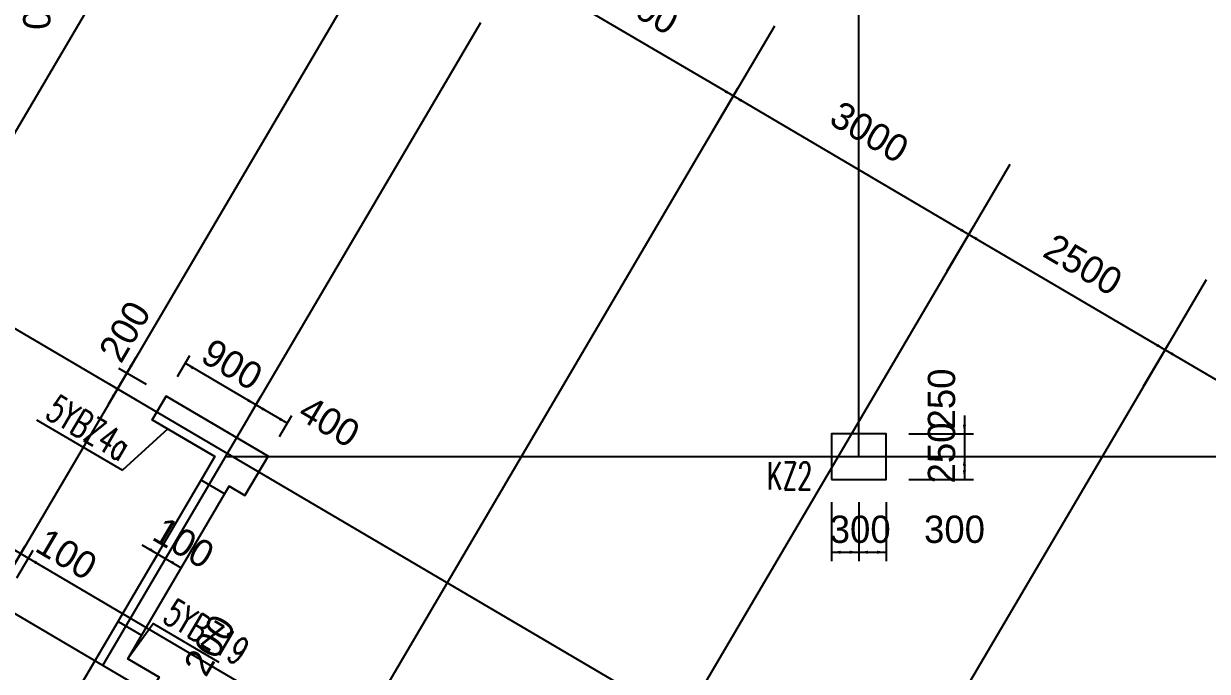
# Model space of a CAD drawing. Extents: x 387171 to 699106, y 11966 to 245688.
# Drawn here: x 515486 to 528486, y 176729 to 183844 of the extents above; entities that cross this region are included whole.
import ezdxf

# ---------------------------------------------------------------- set-up
doc = ezdxf.new("R2010")
doc.units = 0
doc.header["$LTSCALE"] = 100
doc.header["$MEASUREMENT"] = 0
for name, color, linetype in [('b边缘构件', 235, 'Continuous'), ('COLU', 7, 'Continuous'), ('DIM', 3, 'Continuous'), ('DOTE', 253, 'Continuous'), ('L-AXIS', 3, 'Continuous'), ('NUM', 7, 'Continuous'), ('wall-主楼', 2, 'Continuous'), ('Y阴影', 254, 'Continuous'), ('小尺寸', 4, 'Continuous'), ('边缘构件标注', 1, 'Continuous')]:
    doc.layers.add(name, color=color, linetype=linetype)
doc.styles.add('hztxt', font='hztxt')
doc.styles.get("Standard").update_dxf_attribs({"font": 'standard'})
doc.dimstyles.get("Standard").update_dxf_attribs({"dimtxt": 300, "dimasz": 100, "dimexe": 100, "dimexo": 250, "dimgap": 100, "dimtad": 0, "dimtoh": 1, "dimdec": 0, "dimdsep": 46, "dimcen": 0.09, "dimclrt": 7, "dimadec": 0, "dimazin": 0, "dimtfac": 1, "dimtdec": 4, "dimtofl": 0, "dimtmove": 0, "dimatfit": 3, "dimfxl": 1, "dimtolj": 1, "dimtzin": 0, "dimarcsym": 0})

# ---------------------------------------------------------------- blocks, each defined once
blk = doc.blocks.new('*D1686')
at = {"layer": 'L-AXIS', "color": 0, "linetype": 'ByBlock', "lineweight": -2}
for p, q in [((523044, 182648), (523331, 183136)), ((523280, 183050), (525866, 181529)), ((525630, 181128), (525917, 181615))]:
    blk.add_line(p, q, dxfattribs=at)
for points in [[(523280, 183050), (523375, 183013), (523358, 182985)], [(525866, 181529), (525771, 181566), (525788, 181594)]]:
    blk.add_solid(points, dxfattribs=at)
at = {"layer": 'L-AXIS', "color": 7, "linetype": 'Continuous', "lineweight": -2, "insert": (524775, 182653), "char_height": 300, "width": 780, "attachment_point": 5, "rotation": 329.5454, "style": 'hztxt'}
blk.add_mtext('3000', dxfattribs=at)
blk = doc.blocks.new('*D219')
at = {"layer": 'L-AXIS', "color": 0, "linetype": 'ByBlock', "lineweight": -2}
for p, q in [((520630, 184067), (520917, 184555)), ((520866, 184469), (523280, 183050)), ((523044, 182648), (523331, 183136))]:
    blk.add_line(p, q, dxfattribs=at)
for points in [[(520866, 184469), (520961, 184433), (520944, 184404)], [(523280, 183050), (523185, 183086), (523202, 183115)]]:
    blk.add_solid(points, dxfattribs=at)
at = {"layer": 'L-AXIS', "color": 7, "linetype": 'Continuous', "lineweight": -2, "insert": (522250, 184061), "char_height": 300, "width": 780, "attachment_point": 5, "rotation": 329.5454, "style": 'hztxt'}
blk.add_mtext('2800', dxfattribs=at)
blk = doc.blocks.new('*D3669')
at = {"layer": 'L-AXIS', "color": 0, "linetype": 'ByBlock', "lineweight": -2}
for p, q in [((527785, 179861), (528072, 180348)), ((528021, 180262), (531124, 178437)), ((530888, 178036), (531175, 178524))]:
    blk.add_line(p, q, dxfattribs=at)
for points in [[(528021, 180262), (528116, 180226), (528099, 180197)], [(531124, 178437), (531030, 178474), (531047, 178502)]]:
    blk.add_solid(points, dxfattribs=at)
at = {"layer": 'L-AXIS', "color": 7, "linetype": 'Continuous', "lineweight": -2, "insert": (529750, 179651), "char_height": 300, "width": 775, "attachment_point": 5, "rotation": 329.5454, "style": 'hztxt'}
blk.add_mtext('3600', dxfattribs=at)
blk = doc.blocks.new('*D3631')
at = {"layer": 'L-AXIS', "color": 0, "linetype": 'ByBlock', "lineweight": -2}
for p, q in [((525630, 181128), (525917, 181615)), ((525866, 181529), (528021, 180262)), ((527785, 179861), (528072, 180348))]:
    blk.add_line(p, q, dxfattribs=at)
for points in [[(525866, 181529), (525961, 181493), (525944, 181464)], [(528021, 180262), (527926, 180298), (527943, 180327)]]:
    blk.add_solid(points, dxfattribs=at)
at = {"layer": 'L-AXIS', "color": 7, "linetype": 'Continuous', "lineweight": -2, "insert": (527121, 181197), "char_height": 300, "width": 780, "attachment_point": 5, "rotation": 329.5454, "style": 'hztxt'}
blk.add_mtext('2500', dxfattribs=at)
blk = doc.blocks.new('*D3814')
at = {"layer": '小尺寸', "color": 0, "linetype": 'ByBlock', "lineweight": -2}
for p, q in [((515280, 178125), (515711, 177871)), ((515325, 177808), (515503, 178109)), ((515412, 177757), (515589, 178059))]:
    blk.add_line(p, q, dxfattribs=at)
for points in [[(515452, 178023), (515358, 178059), (515374, 178088)], [(515538, 177972), (515633, 177936), (515616, 177907)]]:
    blk.add_solid(points, dxfattribs=at)
at = {"layer": '小尺寸', "color": 7, "linetype": 'Continuous', "lineweight": -2, "insert": (515957, 178016), "char_height": 300, "width": 476.67, "attachment_point": 5, "rotation": 329.5454, "style": 'hztxt'}
blk.add_mtext('100', dxfattribs=at)
blk = doc.blocks.new('*D1374')
at = {"layer": '小尺寸', "color": 0, "linetype": 'ByBlock', "lineweight": -2}
for p, q in [((517952, 179512), (518087, 179743)), ((518381, 179454), (518037, 179656)), ((518296, 179309), (518432, 179540))]:
    blk.add_line(p, q, dxfattribs=at)
for points in [[(518037, 179656), (518131, 179620), (518114, 179591)], [(518381, 179454), (518287, 179490), (518304, 179519)]]:
    blk.add_solid(points, dxfattribs=at)
at = {"layer": '小尺寸', "color": 7, "linetype": 'Continuous', "lineweight": -2, "insert": (518843, 179472), "char_height": 300, "width": 576.67, "attachment_point": 5, "rotation": 329.5454, "style": 'hztxt'}
blk.add_mtext('400', dxfattribs=at)
blk = doc.blocks.new('*D1616')
at = {"layer": '小尺寸', "color": 0, "linetype": 'ByBlock', "lineweight": -2}
for p, q in [((517176, 179968), (517311, 180199)), ((518037, 179656), (517261, 180113)), ((517952, 179512), (518087, 179743))]:
    blk.add_line(p, q, dxfattribs=at)
for points in [[(517261, 180113), (517355, 180076), (517338, 180047)], [(518037, 179656), (517942, 179693), (517959, 179721)]]:
    blk.add_solid(points, dxfattribs=at)
at = {"layer": '小尺寸', "color": 7, "linetype": 'Continuous', "lineweight": -2, "insert": (517775, 180100), "char_height": 300, "width": 556.67, "attachment_point": 5, "rotation": 329.5454, "style": 'hztxt'}
blk.add_mtext('900', dxfattribs=at)
blk = doc.blocks.new('*D1863')
at = {"layer": '小尺寸', "color": 0, "linetype": 'ByBlock', "lineweight": -2}
for p, q in [((517189, 176538), (517534, 176335)), ((517549, 176559), (517245, 176041)), ((517088, 176366), (517432, 176163))]:
    blk.add_line(p, q, dxfattribs=at)
for points in [[(517448, 176386), (517484, 176481), (517513, 176464)], [(517346, 176213), (517310, 176119), (517281, 176136)]]:
    blk.add_solid(points, dxfattribs=at)
at = {"layer": '小尺寸', "color": 7, "linetype": 'Continuous', "lineweight": -2, "insert": (517529, 177017), "char_height": 300, "width": 566.67, "attachment_point": 5, "rotation": 59.5454, "style": 'hztxt'}
blk.add_mtext('200', dxfattribs=at)
blk = doc.blocks.new('*D2445')
at = {"layer": '小尺寸', "color": 0, "linetype": 'ByBlock', "lineweight": -2}
for p, q in [((516719, 180178), (516415, 179661)), ((516833, 179879), (516532, 180057)), ((516732, 179706), (516430, 179884))]:
    blk.add_line(p, q, dxfattribs=at)
for points in [[(516618, 180006), (516654, 180100), (516683, 180084)], [(516516, 179833), (516480, 179739), (516451, 179755)]]:
    blk.add_solid(points, dxfattribs=at)
at = {"layer": '小尺寸', "color": 7, "linetype": 'Continuous', "lineweight": -2, "insert": (516597, 180463), "char_height": 300, "width": 566.67, "attachment_point": 5, "rotation": 59.5454, "style": 'hztxt'}
blk.add_mtext('200', dxfattribs=at)
blk = doc.blocks.new('*D954')
at = {"layer": '小尺寸', "color": 0, "linetype": 'ByBlock', "lineweight": -2}
for p, q in [((516785, 178120), (517216, 177867)), ((516954, 178012), (516907, 177933)), ((517040, 177961), (516993, 177882))]:
    blk.add_line(p, q, dxfattribs=at)
for points in [[(516958, 178019), (516863, 178055), (516880, 178084)], [(517044, 177968), (517139, 177932), (517122, 177903)]]:
    blk.add_solid(points, dxfattribs=at)
at = {"layer": '小尺寸', "color": 7, "linetype": 'Continuous', "lineweight": -2, "insert": (517243, 178141), "char_height": 300, "width": 476.67, "attachment_point": 5, "rotation": 329.5454, "style": 'hztxt'}
blk.add_mtext('100', dxfattribs=at)
blk = doc.blocks.new('*D471')
at = {"layer": 'DIM', "color": 0, "linetype": 'ByBlock', "lineweight": -2}
for p, q in [((516058, 185088), (515777, 185088)), ((515877, 184838), (515877, 185088)), ((516058, 184838), (515777, 184838))]:
    blk.add_line(p, q, dxfattribs=at)
for points in [[(515877, 185088), (515894, 184988), (515860, 184988)], [(515877, 184838), (515860, 184938), (515894, 184938)]]:
    blk.add_solid(points, dxfattribs=at)
at = {"layer": 'DIM', "color": 7, "linetype": 'Continuous', "lineweight": -2, "insert": (515627, 184112), "char_height": 300, "width": 566.67, "attachment_point": 5, "rotation": 270, "style": 'hztxt'}
blk.add_mtext('250', dxfattribs=at)
blk = doc.blocks.new('*D188')
at = {"layer": 'DIM', "color": 0, "linetype": 'ByBlock', "lineweight": -2}
for p, q in [((524358, 178588), (524358, 177938)), ((524658, 178588), (524658, 177938)), ((524358, 178038), (524658, 178038))]:
    blk.add_line(p, q, dxfattribs=at)
for points in [[(524358, 178038), (524458, 178055), (524458, 178021)], [(524658, 178038), (524558, 178021), (524558, 178055)]]:
    blk.add_solid(points, dxfattribs=at)
at = {"layer": 'DIM', "color": 7, "linetype": 'Continuous', "lineweight": -2, "insert": (524673, 178288), "char_height": 300, "width": 566.67, "attachment_point": 5, "style": 'hztxt'}
blk.add_mtext('300', dxfattribs=at)
blk = doc.blocks.new('*D2702')
at = {"layer": 'DIM', "color": 0, "linetype": 'ByBlock', "lineweight": -2}
for p, q in [((524658, 178588), (524658, 177938)), ((524958, 178588), (524958, 177938)), ((524658, 178038), (524958, 178038))]:
    blk.add_line(p, q, dxfattribs=at)
for points in [[(524658, 178038), (524758, 178055), (524758, 178021)], [(524958, 178038), (524858, 178021), (524858, 178055)]]:
    blk.add_solid(points, dxfattribs=at)
at = {"layer": 'DIM', "color": 7, "linetype": 'Continuous', "lineweight": -2, "insert": (525709, 178288), "char_height": 300, "width": 566.67, "attachment_point": 5, "style": 'hztxt'}
blk.add_mtext('300', dxfattribs=at)
blk = doc.blocks.new('*D223')
at = {"layer": 'DIM', "color": 0, "linetype": 'ByBlock', "lineweight": -2}
for p, q in [((525818, 179538), (525818, 178888)), ((525208, 179338), (525918, 179338)), ((525208, 179088), (525918, 179088))]:
    blk.add_line(p, q, dxfattribs=at)
for points in [[(525818, 179338), (525801, 179438), (525835, 179438)], [(525818, 179088), (525835, 178988), (525801, 178988)]]:
    blk.add_solid(points, dxfattribs=at)
at = {"layer": 'DIM', "color": 7, "linetype": 'Continuous', "lineweight": -2, "insert": (525568, 179721), "char_height": 300, "width": 566.67, "attachment_point": 5, "rotation": 90, "style": 'hztxt'}
blk.add_mtext('250', dxfattribs=at)
blk = doc.blocks.new('*D453')
at = {"layer": 'DIM', "color": 0, "linetype": 'ByBlock', "lineweight": -2}
for p, q in [((525208, 179088), (525918, 179088)), ((525818, 179088), (525818, 178838)), ((525208, 178838), (525918, 178838))]:
    blk.add_line(p, q, dxfattribs=at)
for points in [[(525818, 179088), (525835, 178988), (525801, 178988)], [(525818, 178838), (525801, 178938), (525835, 178938)]]:
    blk.add_solid(points, dxfattribs=at)
at = {"layer": 'DIM', "color": 7, "linetype": 'Continuous', "lineweight": -2, "insert": (525568, 179128), "char_height": 300, "width": 566.67, "attachment_point": 5, "rotation": 90, "style": 'hztxt'}
blk.add_mtext('250', dxfattribs=at)

msp = doc.modelspace()

# ---------------------------------------------------------------- hatches: boundary and pattern name
at = {"layer": 'Y阴影'}
h = msp.add_hatch(dxfattribs=at)
h.set_pattern_fill('ANSI31', color=256, scale=25, angle=-30.45463, style=0)
h.set_pattern_definition([])
h.paths.add_polyline_path([(517049.1, 179752.6), (518169.7, 179093.7), (517916.3, 178662.7), (517743.9, 178764.1), (517693.1, 178677.6), (517434.5, 178829.7), (517586.5, 179088.3), (516896.9, 179493.8)], flags=0)
h = msp.add_hatch(dxfattribs=at)
h.set_pattern_fill('ANSI31', color=256, scale=25, angle=-30.45463, style=0)
h.set_pattern_definition([])
h.paths.add_polyline_path([(516522.1, 177278), (516780.7, 177126), (516628.8, 176867.6), (516973.6, 176664.9), (516669.4, 176147.4), (516066, 176502.2)], flags=0)

# ---------------------------------------------------------------- linework, layer by layer
at = {"layer": 'b边缘构件'}
msp.add_lwpolyline([(517049.1, 179752.6), (518169.7, 179093.7), (517916.3, 178662.7), (517743.9, 178764.1), (517693.1, 178677.6), (517434.5, 178829.7), (517586.5, 179088.3), (516896.9, 179493.8)], close=True, dxfattribs=at)
msp.add_lwpolyline([(516522.1, 177278), (516780.7, 177126), (516628.8, 176867.6), (516973.6, 176664.9), (516669.4, 176147.4), (516066, 176502.2), (516522.1, 177278)], dxfattribs=at)
at = {"layer": 'COLU'}
msp.add_lwpolyline([(524358.1, 178837.9), (524958.1, 178837.9), (524958.1, 179337.9), (524358.1, 179337.9)], close=True, dxfattribs=at)
at = {"layer": 'DOTE'}
for p, q in [((524658.1, 179087.9), (524658.1, 213087.9)), ((490960.9, 194859.3), (536912.8, 167840.5)), ((489896.5, 193049), (523813.7, 173106.4)), ((517227.7, 185778), (508010.6, 170102.1)), ((519296.6, 184561.5), (512867.1, 173626.5)), ((520503.5, 183851.9), (516354.8, 176796.1)), ((504803.5, 183587.9), (535544.3, 165513.1)), ((522917.1, 182432.8), (516487.6, 171497.7)), ((525503.2, 180912.2), (512139.5, 158183.9)), ((527658.3, 179645), (523509.6, 172589.2)), ((517702.3, 179087.9), (579258.1, 179087.9))]:
    msp.add_line(p, q, dxfattribs=at)
at = {"layer": 'L-AXIS'}
for p, q in [((523731.2, 183817.2), (522917.1, 182432.8)), ((526317.3, 182296.6), (525503.2, 180912.2)), ((528472.3, 181029.5), (527658.3, 179645))]:
    msp.add_line(p, q, dxfattribs=at)
at = {"layer": 'wall-主楼'}
msp.add_lwpolyline([(518169.6, 179093.5), (517049, 179752.4), (516896.9, 179493.8), (517586.5, 179088.3), (516066, 176502.2), (516669.4, 176147.4), (516973.5, 176664.6), (516628.7, 176867.4), (517743.8, 178763.8), (517916.2, 178662.5)], close=True, dxfattribs=at)
at = {"layer": '边缘构件标注', "color": 200}
for p in [(515624.9, 179493.6), (517069.3, 179392.4)]:
    msp.add_line(p, (516570.1, 178937.9), dxfattribs=at)
msp.add_lwpolyline([(516631, 176871.3), (516906.9, 177254.3), (517631, 176828.5)], dxfattribs=at)

# ---------------------------------------------------------------- texts
at = {"layer": 'NUM', "color": 200, "width": 0.7}
msp.add_text('KZ2', height=300, dxfattribs=at).set_placement((523647.1, 178725.8))
at = {"layer": '边缘构件标注', "color": 200, "width": 0.7}
for s, p in [('5YBZ4a', (515707, 179521)), ('5YBZ19', (516996.3, 177279.5))]:
    msp.add_text(s, height=300, rotation=329.54537, dxfattribs=at).set_placement(p)

# ---------------------------------------------------------------- dimensions: what is measured, and where the dimension line sits
at = {"layer": 'DIM', "color": 200}
for p1, p2, distance, picture, middle in [((516308.1, 184837.9), (516308.1, 185087.9), 431, '*D471', (515627.1, 184619.9)), ((524358.1, 178837.9), (524658.1, 178837.9), -800, '*D188', (524140, 178287.9)), ((524658.1, 178837.9), (524958.1, 178837.9), -800, '*D2702', (525176.1, 178287.9))]:
    dim = msp.add_aligned_dim(p1=p1, p2=p2, distance=distance, dimstyle='Standard', dxfattribs=at)
    dim.commit()
    dim.dimension.update_dxf_attribs({"geometry": picture, "text_midpoint": middle})
for base, p1, p2, picture, middle in [((525818, 179087.9), (524958.1, 179337.9), (524958.1, 179087.9), '*D223', (525568, 179212.9)), ((525818, 178837.9), (524958.1, 179087.9), (524958.1, 178837.9), '*D453', (525568, 178619.9))]:
    dim = msp.add_linear_dim(base=base, p1=p1, p2=p2, angle=90, dimstyle='Standard', dxfattribs=at)
    dim.commit()
    dim.dimension.update_dxf_attribs({"geometry": picture, "text_midpoint": middle})
at = {"layer": 'L-AXIS'}
for base, p1, p2, picture, middle in [((523279.9, 183049.7), (520503.5, 183851.9), (522917.1, 182432.8), '*D219', (522250.5, 184061.1)), ((525866, 181529.2), (522917.1, 182432.8), (525503.2, 180912.2), '*D1686', (524774.8, 182653)), ((528021.1, 180262), (525503.2, 180912.2), (527658.3, 179645), '*D3631', (527121, 181197.3)), ((531124.4, 178437.4), (527658.3, 179645), (530761.6, 177820.4), '*D3669', (529750.1, 179651.4))]:
    dim = msp.add_linear_dim(base=base, p1=p1, p2=p2, angle=329.54537, dimstyle='Standard', dxfattribs=at)
    dim.commit()
    dim.dimension.update_dxf_attribs({"geometry": picture, "text_midpoint": middle})
at = {"layer": '小尺寸'}
for base, p1, p2, angle, picture, middle in [((516516.4, 179833.2), (517049, 179752.4), (516947.4, 179579.7), 59.54537, '*D2445', (516351.7, 180046.2)), ((517260.7, 180112.5), (517824.9, 179296.5), (517049.1, 179752.6), 149.54537, '*D1616', (517775.3, 180099.9)), ((518036.5, 179656.4), (518169.7, 179093.7), (517824.9, 179296.5), 149.54537, '*D1374', (518335.7, 179770.5)), ((517043.9, 177968.1), (517080.4, 178227.5), (517166.6, 178176.8), 329.54537, '*D954', (516907.8, 178338.2)), ((515538.4, 177972.5), (515198.7, 177592.1), (515284.9, 177541.4), 329.54537, '*D3814', (515622, 178213.3)), ((517346.2, 176213.4), (516973.6, 176664.9), (516872.1, 176492.2), 59.54537, '*D1863', (517283.8, 176600.4))]:
    dim = msp.add_linear_dim(base=base, p1=p1, p2=p2, angle=angle, dimstyle='Standard', dxfattribs=at)
    dim.commit()
    dim.dimension.update_dxf_attribs({"geometry": picture, "text_midpoint": middle})

doc.saveas('drawing.dxf')
